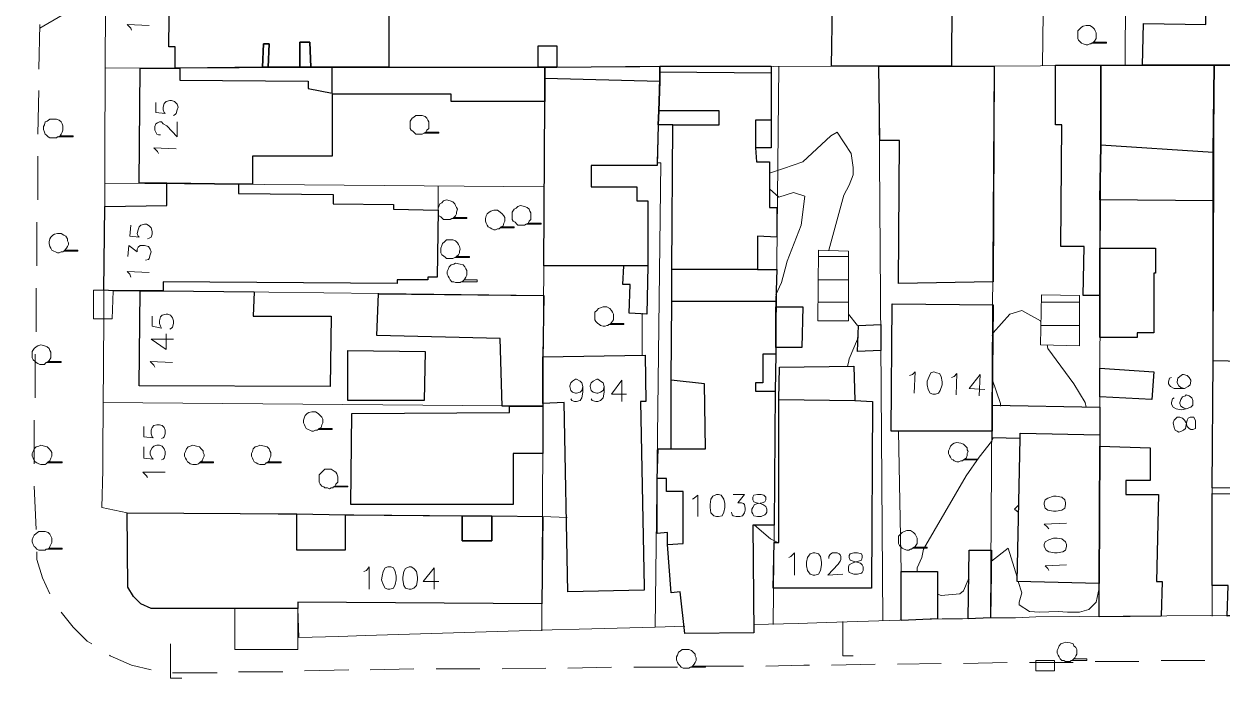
# Model space of a CAD drawing. Extents: x -2391 to 32076, y -11492 to 5852.
# Drawn here: x 4596.6 to 4705.9, y -1654.2 to -1593.1 of the extents above; entities that cross this region are included whole.
import ezdxf

# ---------------------------------------------------------------- set-up
doc = ezdxf.new("R2010")
doc.units = 0
doc.header["$LTSCALE"] = 7
for name, color, linetype in [('ALVE-CT', 3, 'CONTINUOUS'), ('PDF2_A101 - EDIFICACAO', 7, 'CONTINUOUS'), ('PDF2_A103 - PROJECAO_1', 7, 'CONTINUOUS'), ('PDF2_A112 - PRISMA_VENTILACAO', 7, 'CONTINUOUS'), ('PDF2_A118 - PISCINA', 7, 'CONTINUOUS'), ('PDF2_A119 - TELHEIRO', 7, 'CONTINUOUS'), ('PDF2_A120 - MARQUISE', 7, 'CONTINUOUS'), ('PDF2_A122 - CASA_DE_MAQUINA', 7, 'CONTINUOUS'), ('PDF2_A123 - N DE PORTA', 7, 'CONTINUOUS'), ('PDF2_A124 - MURO', 7, 'CONTINUOUS'), ('PDF2_C301 - MEIO_FIO_2D', 7, 'CONTINUOUS'), ('PDF2_C317 - BOCA_LOBO', 7, 'CONTINUOUS'), ('PDF2_F602 - ARVORE_ISOLADA', 7, 'CONTINUOUS'), ('PDF2_I903 - POSTE', 7, 'CONTINUOUS'), ('PDF2_N1402 - CURVA_INTERMEDIARIA', 7, 'CONTINUOUS')]:
    doc.layers.add(name, color=color, linetype=linetype)

msp = doc.modelspace()

# ---------------------------------------------------------------- linework, layer by layer
at = {"layer": 'ALVE-CT'}
msp.add_circle((4550.796, -1271.53), 500, dxfattribs=at)
at = {"layer": 'PDF2_A101 - EDIFICACAO', "lineweight": 30}
for points in [[(4681.182, -1596.981), (4674.578, -1596.981), (4670.26, -1596.981), (4670.345, -1591.393), (4670.345, -1589.192), (4670.345, -1587.668), (4670.43, -1581.149), (4670.514, -1578.439), (4681.267, -1578.609)], [(4615.821, -1587.329), (4615.821, -1589.954), (4629.875, -1589.869), (4629.875, -1597.066), (4624.711, -1597.066), (4622.763, -1597.066), (4622.679, -1594.78), (4621.747, -1594.78), (4621.747, -1597.066), (4618.869, -1597.066), (4618.953, -1594.949), (4618.445, -1594.949), (4618.361, -1597.066), (4610.826, -1597.15), (4610.402, -1597.15), (4610.402, -1595.203), (4609.81, -1595.203), (4609.894, -1587.245)], [(4645.2, -1597.066), (4644.099, -1597.066), (4643.506, -1597.066), (4643.506, -1595.118), (4645.2, -1595.118)], [(4644.099, -1598.082), (4644.099, -1600.198), (4635.548, -1600.198), (4635.548, -1599.521), (4624.711, -1599.521), (4624.711, -1605.194), (4617.429, -1605.194), (4617.429, -1607.733), (4616.16, -1607.733), (4609.64, -1607.649), (4607.1, -1607.649), (4607.185, -1597.15), (4610.402, -1597.15), (4610.826, -1597.15), (4610.826, -1598.251), (4622.509, -1598.336), (4622.509, -1599.013), (4624.711, -1599.436), (4624.711, -1597.066), (4629.875, -1597.066), (4643.506, -1597.066), (4644.099, -1597.066)], [(4648.332, -1606.04), (4648.332, -1607.987), (4652.481, -1607.987), (4652.481, -1609.257), (4653.497, -1609.257), (4653.497, -1615.184), (4653.412, -1619.587), (4651.803, -1619.502), (4651.888, -1616.877), (4651.211, -1616.877), (4651.295, -1615.184), (4644.014, -1615.184), (4644.099, -1600.198), (4644.099, -1598.082), (4644.099, -1597.066), (4645.2, -1597.066), (4654.597, -1596.981), (4654.597, -1597.489), (4654.597, -1598.336), (4654.513, -1601.045), (4654.428, -1602.315), (4654.343, -1606.04)], [(4665.265, -1609.85), (4665.265, -1612.559), (4663.487, -1612.475), (4663.487, -1615.523), (4665.265, -1615.523), (4665.181, -1618.401), (4665.181, -1618.909), (4665.181, -1622.635), (4665.181, -1623.227), (4665.096, -1626.614), (4665.011, -1638.806), (4663.064, -1638.806), (4663.149, -1648.627), (4656.883, -1648.711), (4656.46, -1644.901), (4655.613, -1644.986), (4655.275, -1640.583), (4655.275, -1639.483), (4654.343, -1639.567), (4654.343, -1634.572), (4654.428, -1631.863), (4655.613, -1631.863), (4655.613, -1625.598), (4655.698, -1618.401), (4655.698, -1615.523), (4655.783, -1602.315), (4654.428, -1602.315), (4654.513, -1601.045), (4654.597, -1598.336), (4654.597, -1597.489), (4654.597, -1596.981), (4664.757, -1596.981), (4664.757, -1597.574), (4664.757, -1601.892), (4664.757, -1604.432), (4663.318, -1604.432), (4663.403, -1605.702), (4664.588, -1605.702), (4664.588, -1609.85)], [(4674.578, -1596.981), (4681.182, -1596.981), (4685.077, -1596.981), (4684.992, -1616.623), (4676.356, -1616.793), (4676.441, -1603.754), (4674.663, -1603.754)], [(4694.813, -1604.178), (4694.729, -1609.173), (4694.729, -1613.575), (4694.729, -1617.893), (4693.205, -1617.893), (4693.289, -1613.406), (4691.173, -1613.406), (4691.257, -1602.315), (4690.665, -1602.315), (4690.665, -1596.896), (4694.813, -1596.896)], [(4705.058, -1604.855), (4705.058, -1609.257), (4694.729, -1609.173), (4694.813, -1604.178), (4694.813, -1596.896), (4698.623, -1596.896), (4705.142, -1596.896)], [(4714.117, -1629.662), (4714.117, -1635.504), (4704.973, -1635.419), (4705.058, -1623.82), (4705.058, -1609.257), (4705.058, -1604.855), (4705.142, -1596.896), (4708.614, -1596.896), (4708.614, -1601.13), (4709.291, -1601.13), (4709.122, -1622.465), (4713.016, -1622.465), (4713.016, -1629.662)], [(4616.16, -1607.733), (4616.16, -1608.58), (4624.795, -1608.665), (4624.795, -1609.511), (4630.299, -1609.596), (4630.299, -1610.019), (4634.362, -1610.104), (4634.278, -1616.2), (4633.431, -1616.2), (4633.431, -1616.454), (4630.637, -1616.454), (4630.637, -1616.793), (4609.302, -1616.623), (4609.302, -1617.47), (4607.185, -1617.47), (4604.73, -1617.47), (4603.883, -1617.385), (4603.968, -1609.765), (4609.64, -1609.681), (4609.64, -1607.649)], [(4694.729, -1617.893), (4694.729, -1613.575), (4699.808, -1613.575), (4699.808, -1615.861), (4699.639, -1615.861), (4699.639, -1621.28), (4698.115, -1621.28), (4698.115, -1621.703), (4694.729, -1621.703)], [(4609.302, -1617.47), (4617.599, -1617.555), (4617.514, -1619.756), (4624.626, -1619.756), (4624.541, -1626.19), (4607.1, -1626.106), (4607.185, -1617.47)], [(4643.93, -1623.481), (4643.93, -1627.714), (4643.93, -1627.968), (4640.882, -1627.968), (4640.204, -1627.968), (4640.035, -1621.788), (4628.775, -1621.534), (4628.944, -1617.724), (4644.014, -1617.893)], [(4665.181, -1622.635), (4665.181, -1618.909), (4667.636, -1618.909), (4667.551, -1622.635)], [(4684.907, -1627.884), (4684.907, -1630.254), (4675.679, -1630.254), (4675.764, -1618.655), (4684.992, -1618.74)], [(4674.748, -1622.889), (4672.631, -1622.973), (4672.716, -1620.603), (4674.748, -1620.518)], [(4633.177, -1622.973), (4633.092, -1627.46), (4626.15, -1627.46), (4626.15, -1622.889)], [(4643.93, -1627.714), (4643.93, -1623.481), (4653.243, -1623.312), (4653.327, -1627.545), (4652.819, -1627.545), (4653.158, -1644.478), (4653.158, -1644.732), (4646.216, -1644.901), (4645.877, -1627.63)], [(4673.986, -1627.545), (4673.901, -1644.563), (4664.927, -1644.563), (4665.011, -1640.414), (4665.435, -1640.414), (4665.435, -1627.376), (4665.519, -1624.412), (4672.292, -1624.328), (4672.377, -1627.46)], [(4699.639, -1624.836), (4699.47, -1627.376), (4694.729, -1627.122), (4694.729, -1624.497)], [(4643.93, -1627.968), (4643.93, -1632.286), (4641.22, -1632.286), (4641.22, -1636.943), (4626.404, -1636.943), (4626.489, -1628.646), (4640.882, -1628.561), (4640.882, -1627.968)], [(4694.729, -1631.609), (4694.644, -1644.139), (4687.193, -1643.97), (4687.447, -1630.932), (4684.907, -1630.847), (4684.907, -1630.254), (4684.907, -1627.884), (4694.729, -1628.053), (4694.729, -1630.593)], [(4694.644, -1644.139), (4694.729, -1631.609), (4699.3, -1631.778), (4699.3, -1634.742), (4697.099, -1634.742), (4697.099, -1636.012), (4700.062, -1636.012), (4699.893, -1643.97), (4700.401, -1643.97), (4700.316, -1647.103), (4694.644, -1647.187)], [(4714.117, -1636.012), (4713.948, -1642.785), (4713.016, -1642.785), (4713.016, -1643.716), (4709.799, -1643.631), (4709.799, -1647.018), (4706.328, -1647.103), (4706.412, -1644.309), (4704.973, -1644.309), (4704.973, -1635.927)], [(4636.564, -1640.245), (4639.273, -1640.245), (4639.273, -1637.959), (4643.93, -1638.044), (4643.845, -1646.002), (4621.578, -1645.833), (4621.578, -1646.425), (4615.821, -1646.425), (4608.201, -1646.425), (4607.27, -1646.002), (4606.592, -1645.325), (4606.084, -1644.478), (4606, -1637.705), (4621.493, -1637.79), (4625.896, -1637.874), (4636.564, -1637.959)], [(4684.738, -1647.272), (4682.706, -1647.357), (4682.791, -1641.091), (4684.823, -1641.091)], [(4679.912, -1647.357), (4676.61, -1647.526), (4676.61, -1643.039), (4679.912, -1643.039)]]:
    msp.add_lwpolyline(points, close=True, dxfattribs=at)
msp.add_lwpolyline([(4708.614, -1596.896), (4705.142, -1596.896), (4698.623, -1596.896), (4698.708, -1593.086), (4704.38, -1593.171), (4704.296, -1577.762)], dxfattribs=at)
at = {"layer": 'PDF2_A103 - PROJECAO_1', "lineweight": 30}
for points in [[(4705.058, -1604.855), (4694.813, -1604.178), (4694.813, -1596.896), (4698.623, -1596.896), (4705.142, -1596.896)], [(4654.597, -1598.336), (4654.513, -1601.045), (4654.428, -1602.315), (4654.343, -1606.04), (4648.332, -1606.04), (4648.332, -1607.987), (4652.481, -1607.987), (4652.481, -1609.257), (4653.497, -1609.257), (4653.497, -1615.184), (4651.295, -1615.184), (4644.014, -1615.184), (4644.099, -1600.198), (4644.099, -1598.082)], [(4664.757, -1597.574), (4664.757, -1601.892), (4663.318, -1601.892), (4663.318, -1604.432), (4663.403, -1605.702), (4664.588, -1605.702), (4664.588, -1609.85), (4665.265, -1609.85), (4665.265, -1612.559), (4663.487, -1612.475), (4663.487, -1615.523), (4655.698, -1615.523), (4655.783, -1602.315), (4660.016, -1602.315), (4660.016, -1601.045), (4654.513, -1601.045), (4654.597, -1598.336), (4654.597, -1597.489)], [(4665.181, -1618.401), (4665.181, -1618.909), (4665.181, -1622.635), (4665.181, -1623.227), (4663.995, -1623.227), (4663.995, -1625.852), (4663.318, -1625.852), (4663.318, -1626.614), (4665.096, -1626.614), (4665.011, -1638.806), (4663.064, -1638.806), (4663.149, -1648.627), (4656.883, -1648.711), (4656.46, -1644.901), (4655.613, -1644.986), (4655.275, -1640.583), (4656.714, -1640.499), (4656.714, -1635.758), (4655.19, -1635.758), (4655.19, -1634.572), (4654.343, -1634.572), (4654.428, -1631.863), (4655.613, -1631.863), (4658.746, -1631.863), (4658.661, -1625.936), (4655.613, -1625.598), (4655.698, -1618.401)], [(4705.058, -1623.82), (4709.122, -1623.904), (4709.122, -1622.465), (4713.016, -1622.465), (4713.016, -1629.662), (4714.117, -1629.662), (4714.117, -1635.504), (4704.973, -1635.419)], [(4672.377, -1627.46), (4673.986, -1627.545), (4673.901, -1644.563), (4664.927, -1644.563), (4665.011, -1640.414), (4665.435, -1640.414), (4665.435, -1627.376)], [(4694.729, -1630.593), (4694.729, -1631.609), (4694.644, -1644.139), (4687.193, -1643.97), (4687.447, -1630.932), (4687.447, -1630.424)]]:
    msp.add_lwpolyline(points, close=True, dxfattribs=at)
at = {"layer": 'PDF2_A112 - PRISMA_VENTILACAO', "lineweight": 30}
for points in [[(4618.361, -1597.066), (4618.445, -1594.949), (4618.953, -1594.949), (4618.869, -1597.066)], [(4621.747, -1597.066), (4621.747, -1594.78), (4622.679, -1594.78), (4622.763, -1597.066)], [(4639.273, -1637.959), (4639.273, -1640.245), (4636.564, -1640.245), (4636.564, -1637.959)]]:
    msp.add_lwpolyline(points, close=True, dxfattribs=at)
at = {"layer": 'PDF2_A118 - PISCINA', "lineweight": 9}
for points in [[(4668.99, -1620.179), (4669.075, -1613.745), (4671.784, -1613.829), (4671.784, -1620.179)], [(4692.866, -1617.893), (4692.866, -1622.465), (4689.31, -1622.381), (4689.395, -1617.809)]]:
    msp.add_lwpolyline(points, close=True, dxfattribs=at)
for points in [[(4669.075, -1614.337), (4671.784, -1614.337)], [(4669.075, -1616.454), (4671.784, -1616.454)], [(4668.99, -1618.486), (4671.784, -1618.486)], [(4689.395, -1618.486), (4692.866, -1618.486)], [(4689.31, -1620.603), (4692.866, -1620.603)]]:
    msp.add_lwpolyline(points, dxfattribs=at)
at = {"layer": 'PDF2_A119 - TELHEIRO', "lineweight": 9}
msp.add_lwpolyline([(4603.883, -1617.385), (4604.73, -1617.47), (4604.645, -1620.01), (4602.952, -1620.01), (4602.952, -1617.385)], close=True, dxfattribs=at)
at = {"layer": 'PDF2_A120 - MARQUISE', "lineweight": 9}
msp.add_lwpolyline([(4615.821, -1646.425), (4621.578, -1646.425), (4621.578, -1650.151), (4615.821, -1650.151)], close=True, dxfattribs=at)
at = {"layer": 'PDF2_A122 - CASA_DE_MAQUINA', "lineweight": 30}
msp.add_lwpolyline([(4625.896, -1637.874), (4625.896, -1641.091), (4621.493, -1641.091), (4621.493, -1637.79)], close=True, dxfattribs=at)
at = {"layer": 'PDF2_A123 - N DE PORTA', "lineweight": 9}
for points in [[(4606.423, -1593.679), (4606.338, -1593.51), (4606, -1593.171), (4608.032, -1593.256)], [(4608.624, -1600.283), (4608.624, -1601.214), (4609.471, -1601.299), (4609.386, -1601.214), (4609.302, -1600.96), (4609.302, -1600.706), (4609.386, -1600.368), (4609.556, -1600.198), (4609.894, -1600.114), (4610.064, -1600.114), (4610.318, -1600.198), (4610.572, -1600.452), (4610.656, -1600.706), (4610.572, -1600.96), (4610.487, -1601.299), (4610.402, -1601.384), (4610.233, -1601.468)], [(4609.048, -1603.246), (4608.878, -1603.246), (4608.709, -1603.162), (4608.624, -1602.992), (4608.54, -1602.823), (4608.54, -1602.484), (4608.624, -1602.23), (4608.794, -1602.146), (4608.963, -1602.061), (4609.132, -1602.061), (4609.302, -1602.23), (4609.64, -1602.4), (4610.572, -1603.416), (4610.572, -1602.061)], [(4608.878, -1604.94), (4608.794, -1604.77), (4608.455, -1604.432), (4610.487, -1604.516)], [(4606.338, -1611.459), (4606.254, -1612.475), (4607.1, -1612.559), (4607.016, -1612.475), (4606.931, -1612.221), (4607.016, -1611.882), (4607.1, -1611.628), (4607.27, -1611.459), (4607.608, -1611.374), (4607.778, -1611.374), (4608.032, -1611.543), (4608.201, -1611.713), (4608.286, -1612.051), (4608.286, -1612.305), (4608.201, -1612.559), (4608.032, -1612.644), (4607.862, -1612.729)], [(4606.084, -1614.337), (4606.169, -1613.321), (4606.931, -1613.914), (4606.931, -1613.66), (4607.016, -1613.491), (4607.185, -1613.321), (4607.439, -1613.321), (4607.608, -1613.321), (4607.947, -1613.406), (4608.116, -1613.66), (4608.201, -1613.914), (4608.116, -1614.168), (4608.032, -1614.507), (4607.947, -1614.591), (4607.693, -1614.676)], [(4606.338, -1616.2), (4606.254, -1615.946), (4606, -1615.692), (4608.032, -1615.777)], [(4608.286, -1619.756), (4608.286, -1620.687), (4609.132, -1620.857), (4609.048, -1620.687), (4608.963, -1620.433), (4608.963, -1620.179), (4609.048, -1619.841), (4609.217, -1619.671), (4609.556, -1619.587), (4609.725, -1619.587), (4609.979, -1619.671), (4610.148, -1619.925), (4610.233, -1620.179), (4610.233, -1620.433), (4610.148, -1620.772), (4610.064, -1620.857), (4609.894, -1620.941)], [(4610.233, -1621.873), (4608.201, -1621.873), (4609.556, -1622.804), (4609.556, -1621.365)], [(4608.54, -1624.412), (4608.455, -1624.243), (4608.116, -1623.904), (4610.148, -1623.989)], [(4647.57, -1626.19), (4647.486, -1626.529), (4647.316, -1626.698), (4646.978, -1626.783), (4646.893, -1626.783), (4646.639, -1626.698), (4646.47, -1626.529), (4646.385, -1626.19), (4646.385, -1626.106), (4646.47, -1625.852), (4646.639, -1625.682), (4646.893, -1625.513), (4646.978, -1625.513), (4647.316, -1625.682), (4647.486, -1625.852), (4647.57, -1626.19), (4647.57, -1626.698), (4647.486, -1627.206), (4647.316, -1627.46), (4646.978, -1627.545), (4646.808, -1627.545), (4646.554, -1627.46), (4646.47, -1627.291)], [(4649.517, -1626.19), (4649.433, -1626.529), (4649.179, -1626.698), (4648.925, -1626.783), (4648.84, -1626.783), (4648.502, -1626.698), (4648.332, -1626.529), (4648.248, -1626.19), (4648.248, -1626.106), (4648.332, -1625.852), (4648.502, -1625.682), (4648.84, -1625.513), (4648.925, -1625.513), (4649.179, -1625.682), (4649.433, -1625.852), (4649.517, -1626.19), (4649.517, -1626.698), (4649.433, -1627.206), (4649.179, -1627.46), (4648.925, -1627.545), (4648.756, -1627.545), (4648.417, -1627.46), (4648.332, -1627.291)], [(4651.126, -1627.545), (4651.126, -1625.598), (4650.195, -1626.868), (4651.549, -1626.868)], [(4677.372, -1625.174), (4677.626, -1625.09), (4677.88, -1624.836), (4677.796, -1626.783)], [(4681.182, -1625.344), (4681.436, -1625.259), (4681.69, -1625.005), (4681.606, -1626.952)], [(4683.722, -1627.037), (4683.807, -1625.09), (4682.791, -1626.36), (4684.23, -1626.444)], [(4702.433, -1626.36), (4702.094, -1626.275), (4701.925, -1626.106), (4701.756, -1625.852), (4701.756, -1625.767), (4701.84, -1625.428), (4702.01, -1625.259), (4702.264, -1625.09), (4702.348, -1625.09), (4702.687, -1625.174), (4702.856, -1625.344), (4703.026, -1625.598), (4703.026, -1625.682), (4702.941, -1626.021), (4702.772, -1626.19), (4702.433, -1626.36), (4701.925, -1626.36), (4701.502, -1626.36), (4701.163, -1626.19), (4700.994, -1625.936), (4700.994, -1625.767), (4701.078, -1625.428), (4701.248, -1625.344)], [(4702.602, -1628.222), (4702.348, -1628.138), (4702.094, -1627.968), (4702.01, -1627.714), (4702.01, -1627.63), (4702.094, -1627.376), (4702.264, -1627.122), (4702.518, -1627.037), (4702.602, -1626.952), (4702.856, -1627.037), (4703.11, -1627.206), (4703.195, -1627.46), (4703.195, -1627.545), (4703.195, -1627.884), (4703.026, -1628.053), (4702.602, -1628.222), (4702.179, -1628.307), (4701.671, -1628.222), (4701.417, -1628.053), (4701.248, -1627.799), (4701.248, -1627.63), (4701.332, -1627.291), (4701.502, -1627.206)], [(4607.524, -1629.831), (4607.524, -1630.762), (4608.37, -1630.847), (4608.286, -1630.762), (4608.201, -1630.508), (4608.201, -1630.17), (4608.286, -1629.916), (4608.455, -1629.746), (4608.709, -1629.662), (4608.963, -1629.662), (4609.217, -1629.746), (4609.386, -1629.916), (4609.471, -1630.17), (4609.471, -1630.508), (4609.386, -1630.762), (4609.302, -1630.847), (4609.132, -1630.932)], [(4607.524, -1631.694), (4607.524, -1632.71), (4608.37, -1632.794), (4608.286, -1632.71), (4608.116, -1632.371), (4608.116, -1632.117), (4608.286, -1631.778), (4608.455, -1631.609), (4608.709, -1631.524), (4608.963, -1631.524), (4609.217, -1631.609), (4609.386, -1631.863), (4609.471, -1632.117), (4609.471, -1632.371), (4609.386, -1632.71), (4609.302, -1632.794), (4609.132, -1632.879)], [(4607.862, -1634.488), (4607.778, -1634.318), (4607.439, -1633.98), (4609.471, -1633.98)], [(4657.561, -1636.435), (4657.73, -1636.35), (4658.069, -1636.096), (4658.069, -1638.044)], [(4661.286, -1636.012), (4662.302, -1636.012), (4661.709, -1636.774), (4662.048, -1636.774), (4662.217, -1636.858), (4662.302, -1636.943), (4662.387, -1637.282), (4662.387, -1637.451), (4662.302, -1637.705), (4662.133, -1637.959), (4661.879, -1638.044), (4661.54, -1638.044), (4661.286, -1637.959), (4661.201, -1637.874), (4661.117, -1637.62)], [(4690.072, -1639.144), (4689.903, -1638.975), (4689.649, -1638.721), (4691.681, -1638.636)], [(4666.366, -1641.769), (4666.535, -1641.684), (4666.874, -1641.345), (4666.874, -1643.377)], [(4670.006, -1641.853), (4670.006, -1641.684), (4670.091, -1641.515), (4670.176, -1641.43), (4670.345, -1641.345), (4670.768, -1641.345), (4670.938, -1641.43), (4671.022, -1641.515), (4671.107, -1641.684), (4671.107, -1641.938), (4671.022, -1642.107), (4670.853, -1642.361), (4669.922, -1643.377), (4671.276, -1643.293)], [(4627.589, -1643.039), (4627.843, -1642.954), (4628.097, -1642.615), (4628.097, -1644.647)], [(4634.024, -1644.647), (4634.024, -1642.7), (4633.008, -1643.97), (4634.447, -1643.97)], [(4690.072, -1642.954), (4689.987, -1642.785), (4689.733, -1642.531), (4691.681, -1642.446)]]:
    msp.add_lwpolyline(points, dxfattribs=at)
for points in [[(4679.574, -1624.836), (4679.32, -1624.92), (4679.15, -1625.259), (4678.981, -1625.682), (4678.981, -1626.021), (4679.066, -1626.444), (4679.235, -1626.783), (4679.489, -1626.868), (4679.743, -1626.868), (4679.997, -1626.783), (4680.166, -1626.529), (4680.336, -1626.021), (4680.336, -1625.767), (4680.251, -1625.259), (4680.082, -1625.005), (4679.828, -1624.92)], [(4703.449, -1629.323), (4703.28, -1628.984), (4703.11, -1628.984), (4702.941, -1628.984), (4702.772, -1629.069), (4702.687, -1629.238), (4702.602, -1629.662), (4702.518, -1630), (4702.348, -1630.17), (4702.179, -1630.254), (4701.925, -1630.339), (4701.756, -1630.254), (4701.586, -1630.17), (4701.502, -1629.916), (4701.417, -1629.492), (4701.502, -1629.238), (4701.586, -1629.154), (4701.756, -1628.984), (4702.01, -1628.984), (4702.264, -1629.069), (4702.433, -1629.238), (4702.602, -1629.492), (4702.687, -1629.831), (4702.856, -1630), (4703.026, -1630.085), (4703.195, -1630.085), (4703.449, -1630), (4703.449, -1629.662)], [(4659.762, -1636.012), (4659.423, -1636.181), (4659.254, -1636.435), (4659.169, -1636.943), (4659.169, -1637.197), (4659.254, -1637.705), (4659.508, -1637.959), (4659.762, -1638.044), (4659.931, -1638.044), (4660.27, -1637.959), (4660.439, -1637.62), (4660.524, -1637.197), (4660.524, -1636.858), (4660.439, -1636.435), (4660.185, -1636.096), (4659.931, -1636.012)], [(4663.487, -1636.012), (4663.149, -1636.096), (4663.064, -1636.266), (4663.064, -1636.52), (4663.149, -1636.689), (4663.403, -1636.774), (4663.741, -1636.858), (4663.995, -1636.943), (4664.249, -1637.112), (4664.334, -1637.366), (4664.334, -1637.62), (4664.249, -1637.79), (4664.165, -1637.874), (4663.826, -1638.044), (4663.487, -1638.044), (4663.149, -1637.959), (4663.064, -1637.79), (4662.979, -1637.62), (4662.979, -1637.366), (4663.064, -1637.197), (4663.233, -1636.943), (4663.572, -1636.858), (4663.911, -1636.774), (4664.165, -1636.689), (4664.249, -1636.52), (4664.249, -1636.266), (4664.08, -1636.096), (4663.826, -1636.012)], [(4689.649, -1636.943), (4689.733, -1637.282), (4689.987, -1637.451), (4690.495, -1637.536), (4690.749, -1637.536), (4691.257, -1637.451), (4691.511, -1637.282), (4691.596, -1636.943), (4691.596, -1636.774), (4691.511, -1636.52), (4691.257, -1636.266), (4690.749, -1636.181), (4690.495, -1636.181), (4689.987, -1636.35), (4689.733, -1636.52), (4689.649, -1636.774)], [(4689.649, -1640.753), (4689.818, -1641.091), (4690.072, -1641.261), (4690.58, -1641.345), (4690.834, -1641.345), (4691.342, -1641.261), (4691.596, -1641.091), (4691.681, -1640.753), (4691.681, -1640.583), (4691.596, -1640.329), (4691.257, -1640.075), (4690.834, -1639.991), (4690.495, -1639.991), (4690.072, -1640.16), (4689.733, -1640.329), (4689.649, -1640.583)], [(4668.567, -1641.345), (4668.313, -1641.43), (4668.059, -1641.769), (4667.974, -1642.192), (4667.974, -1642.531), (4668.059, -1642.954), (4668.313, -1643.293), (4668.567, -1643.377), (4668.736, -1643.377), (4669.075, -1643.293), (4669.244, -1642.954), (4669.329, -1642.446), (4669.329, -1642.192), (4669.244, -1641.684), (4669.075, -1641.43), (4668.736, -1641.345)], [(4672.292, -1641.345), (4671.954, -1641.43), (4671.869, -1641.599), (4671.869, -1641.769), (4671.954, -1642.023), (4672.208, -1642.107), (4672.546, -1642.192), (4672.885, -1642.277), (4673.054, -1642.446), (4673.139, -1642.615), (4673.139, -1642.954), (4673.054, -1643.123), (4672.97, -1643.208), (4672.631, -1643.293), (4672.292, -1643.293), (4672.038, -1643.208), (4671.869, -1643.123), (4671.784, -1642.954), (4671.784, -1642.615), (4671.869, -1642.446), (4672.123, -1642.277), (4672.377, -1642.192), (4672.716, -1642.107), (4672.97, -1642.023), (4673.054, -1641.769), (4673.054, -1641.599), (4672.97, -1641.43), (4672.631, -1641.345)], [(4629.791, -1642.615), (4629.537, -1642.7), (4629.367, -1643.039), (4629.283, -1643.462), (4629.198, -1643.801), (4629.367, -1644.224), (4629.537, -1644.563), (4629.791, -1644.647), (4629.96, -1644.647), (4630.299, -1644.563), (4630.468, -1644.224), (4630.553, -1643.801), (4630.553, -1643.462), (4630.468, -1643.039), (4630.299, -1642.7), (4630.045, -1642.615)], [(4631.738, -1642.615), (4631.399, -1642.785), (4631.23, -1643.039), (4631.145, -1643.547), (4631.145, -1643.801), (4631.23, -1644.309), (4631.399, -1644.563), (4631.738, -1644.647), (4631.907, -1644.647), (4632.161, -1644.563), (4632.415, -1644.309), (4632.5, -1643.801), (4632.5, -1643.547), (4632.415, -1643.039), (4632.161, -1642.785), (4631.907, -1642.615)]]:
    msp.add_lwpolyline(points, close=True, dxfattribs=at)
at = {"layer": 'PDF2_A124 - MURO', "lineweight": 9}
for points in [[(4671.361, -1511.469), (4670.26, -1596.981)], [(4681.606, -1511.215), (4681.182, -1596.981)], [(4690.58, -1512.147), (4689.479, -1596.896)], [(4697.438, -1513.247), (4697.015, -1596.896)], [(4656.883, -1648.034), (4654.174, -1648.119), (4647.232, -1648.288), (4644.776, -1648.373), (4627.759, -1648.881), (4625.303, -1648.965), (4621.663, -1649.05), (4621.578, -1646.425), (4608.201, -1646.425), (4607.27, -1646.002), (4606.592, -1645.325), (4606.084, -1644.478), (4606, -1637.705), (4603.714, -1637.197), (4603.798, -1633.81), (4603.798, -1631.948), (4603.883, -1620.01), (4603.883, -1617.385), (4603.968, -1609.427), (4603.968, -1607.903), (4603.968, -1606.21), (4603.968, -1604.516), (4604.052, -1590.885)], [(4830.277, -1596.473), (4784.643, -1596.642), (4774.568, -1596.727), (4604.052, -1597.15)], [(4644.099, -1597.066), (4643.845, -1648.457)], [(4654.597, -1596.981), (4654.343, -1605.786), (4654.682, -1605.786), (4654.174, -1648.119)], [(4664.927, -1647.865), (4665.435, -1596.981)], [(4674.578, -1596.981), (4674.917, -1647.526)], [(4685.077, -1596.981), (4684.738, -1647.272)], [(4694.644, -1647.187), (4694.813, -1596.896)], [(4704.973, -1647.103), (4704.973, -1635.419), (4705.058, -1623.82), (4705.142, -1596.896)], [(4603.968, -1607.649), (4644.014, -1607.987)], [(4634.362, -1610.104), (4634.362, -1607.903)], [(4644.014, -1617.893), (4603.883, -1617.385)], [(4652.989, -1619.502), (4652.989, -1623.312)], [(4603.798, -1627.63), (4643.93, -1627.968)], [(4676.356, -1630.254), (4676.61, -1643.039)], [(4606, -1637.705), (4643.93, -1638.044), (4646.131, -1638.128)], [(4744.681, -1646.764), (4688.887, -1647.187), (4687.024, -1647.272), (4684.738, -1647.272), (4682.198, -1647.357), (4680.336, -1647.357), (4669.752, -1647.695), (4667.212, -1647.78), (4663.149, -1647.865)]]:
    msp.add_lwpolyline(points, dxfattribs=at)
at = {"layer": 'PDF2_C301 - MEIO_FIO_2D', "lineweight": 9}
for points in [[(4598.041, -1593.171), (4597.957, -1597.235)], [(4597.957, -1599.182), (4597.872, -1603.162)], [(4597.872, -1605.194), (4597.872, -1609.173)], [(4597.787, -1611.205), (4597.787, -1612.475), (4597.787, -1615.184)], [(4597.703, -1617.216), (4597.703, -1621.195)], [(4597.618, -1623.227), (4597.618, -1627.206)], [(4597.533, -1629.238), (4597.533, -1633.218)], [(4597.533, -1635.25), (4597.703, -1639.229)], [(4597.787, -1641.261), (4597.787, -1641.938), (4598.295, -1643.631), (4598.973, -1645.071)], [(4599.988, -1646.764), (4601.089, -1648.119), (4602.359, -1649.389), (4602.782, -1649.643)], [(4604.391, -1650.659), (4604.476, -1650.743), (4606.423, -1651.59), (4608.201, -1652.013)], [(4628.182, -1652.013), (4632.161, -1651.929)], [(4634.193, -1651.929), (4638.172, -1651.929)], [(4640.204, -1651.929), (4644.184, -1651.844)], [(4646.216, -1651.844), (4650.195, -1651.759)], [(4652.227, -1651.759), (4656.206, -1651.759)], [(4658.238, -1651.675), (4662.217, -1651.675)], [(4664.249, -1651.675), (4667.72, -1651.59), (4668.228, -1651.59)], [(4670.26, -1651.59), (4674.24, -1651.505)], [(4676.272, -1651.505), (4680.251, -1651.421)], [(4682.283, -1651.421), (4686.262, -1651.336)], [(4688.294, -1651.336), (4692.273, -1651.336)], [(4694.305, -1651.251), (4698.285, -1651.251)], [(4700.316, -1651.167), (4701.078, -1651.167), (4704.296, -1651.167)], [(4610.148, -1652.267), (4610.572, -1652.267), (4614.212, -1652.267)], [(4616.16, -1652.183), (4620.223, -1652.183)], [(4622.171, -1652.098), (4626.235, -1652.013)]]:
    msp.add_lwpolyline(points, dxfattribs=at)
at = {"layer": 'PDF2_C317 - BOCA_LOBO', "lineweight": 9}
msp.add_lwpolyline([(4688.887, -1652.098), (4690.58, -1652.098), (4690.58, -1651.167), (4688.887, -1651.167)], close=True, dxfattribs=at)
at = {"layer": 'PDF2_F602 - ARVORE_ISOLADA', "lineweight": 9}
for points in [[(4694.136, -1594.78), (4693.967, -1594.864), (4693.882, -1594.949), (4693.797, -1594.949), (4693.628, -1595.034), (4693.459, -1595.034), (4693.205, -1594.949), (4693.035, -1594.864), (4692.951, -1594.78), (4692.781, -1594.61), (4692.697, -1594.441), (4692.697, -1594.272), (4692.697, -1594.018), (4692.697, -1593.764), (4692.866, -1593.594), (4693.035, -1593.425), (4693.205, -1593.34), (4693.459, -1593.256), (4693.797, -1593.256), (4694.051, -1593.425), (4694.221, -1593.594), (4694.305, -1593.764), (4694.39, -1593.933), (4694.39, -1594.102), (4694.39, -1594.272), (4694.39, -1594.441), (4694.221, -1594.695), (4694.136, -1594.78), (4693.967, -1594.864), (4695.321, -1594.864), (4695.321, -1594.78)], [(4633.262, -1602.992), (4633.092, -1603.077), (4632.923, -1603.162), (4632.754, -1603.162), (4632.585, -1603.162), (4632.331, -1603.162), (4632.246, -1603.077), (4632.077, -1602.908), (4631.907, -1602.823), (4631.823, -1602.654), (4631.823, -1602.4), (4631.823, -1602.146), (4631.823, -1601.976), (4631.992, -1601.722), (4632.161, -1601.638), (4632.331, -1601.468), (4632.585, -1601.468), (4632.923, -1601.468), (4633.177, -1601.553), (4633.346, -1601.722), (4633.431, -1601.892), (4633.516, -1602.061), (4633.516, -1602.315), (4633.516, -1602.484), (4633.516, -1602.654), (4633.346, -1602.823), (4633.262, -1602.992), (4633.092, -1603.077), (4634.447, -1603.077), (4634.447, -1602.992)], [(4599.904, -1603.331), (4599.735, -1603.416), (4599.65, -1603.416), (4599.565, -1603.5), (4599.311, -1603.5), (4599.142, -1603.5), (4598.973, -1603.5), (4598.803, -1603.416), (4598.634, -1603.246), (4598.549, -1603.162), (4598.465, -1602.992), (4598.38, -1602.738), (4598.38, -1602.484), (4598.465, -1602.315), (4598.549, -1602.061), (4598.719, -1601.976), (4598.973, -1601.807), (4599.142, -1601.807), (4599.565, -1601.807), (4599.819, -1601.892), (4599.988, -1602.061), (4600.073, -1602.23), (4600.158, -1602.4), (4600.158, -1602.569), (4600.158, -1602.823), (4600.073, -1602.992), (4599.988, -1603.162), (4599.904, -1603.331), (4599.735, -1603.416), (4601.089, -1603.416), (4601.089, -1603.331)], [(4635.802, -1610.781), (4635.717, -1610.866), (4635.632, -1610.866), (4635.463, -1610.951), (4635.294, -1610.951), (4635.124, -1610.951), (4634.87, -1610.951), (4634.786, -1610.866), (4634.616, -1610.697), (4634.447, -1610.612), (4634.362, -1610.443), (4634.362, -1610.189), (4634.362, -1609.935), (4634.447, -1609.765), (4634.532, -1609.511), (4634.701, -1609.427), (4634.87, -1609.257), (4635.124, -1609.173), (4635.463, -1609.257), (4635.717, -1609.342), (4635.886, -1609.511), (4635.971, -1609.681), (4636.056, -1609.85), (4636.14, -1610.019), (4636.056, -1610.273), (4636.056, -1610.443), (4635.971, -1610.612), (4635.802, -1610.781), (4635.717, -1610.866), (4636.987, -1610.866), (4636.987, -1610.781)], [(4640.12, -1611.628), (4640.035, -1611.713), (4639.95, -1611.797), (4639.781, -1611.797), (4639.612, -1611.882), (4639.442, -1611.882), (4639.273, -1611.797), (4639.104, -1611.713), (4638.934, -1611.628), (4638.85, -1611.459), (4638.765, -1611.289), (4638.68, -1611.12), (4638.68, -1610.866), (4638.765, -1610.612), (4638.85, -1610.443), (4639.019, -1610.273), (4639.188, -1610.189), (4639.442, -1610.104), (4639.781, -1610.104), (4640.035, -1610.273), (4640.204, -1610.443), (4640.374, -1610.612), (4640.458, -1610.781), (4640.458, -1610.951), (4640.458, -1611.12), (4640.374, -1611.289), (4640.289, -1611.543), (4640.12, -1611.628), (4640.035, -1611.713), (4641.305, -1611.713), (4641.305, -1611.628)], [(4642.575, -1611.289), (4642.406, -1611.374), (4642.236, -1611.459), (4642.067, -1611.459), (4641.898, -1611.459), (4641.644, -1611.459), (4641.559, -1611.374), (4641.39, -1611.205), (4641.22, -1611.12), (4641.136, -1610.951), (4641.136, -1610.697), (4641.136, -1610.443), (4641.136, -1610.273), (4641.305, -1610.019), (4641.474, -1609.935), (4641.644, -1609.765), (4641.898, -1609.681), (4642.236, -1609.765), (4642.49, -1609.85), (4642.66, -1610.019), (4642.744, -1610.189), (4642.829, -1610.358), (4642.829, -1610.527), (4642.829, -1610.781), (4642.829, -1610.951), (4642.66, -1611.12), (4642.575, -1611.289), (4642.406, -1611.374), (4643.76, -1611.374), (4643.76, -1611.289)], [(4600.327, -1613.745), (4600.242, -1613.829), (4600.158, -1613.914), (4599.988, -1613.914), (4599.819, -1613.999), (4599.65, -1613.999), (4599.481, -1613.914), (4599.311, -1613.829), (4599.142, -1613.745), (4599.057, -1613.575), (4598.973, -1613.406), (4598.888, -1613.152), (4598.888, -1612.983), (4598.973, -1612.729), (4599.057, -1612.559), (4599.227, -1612.39), (4599.396, -1612.305), (4599.65, -1612.221), (4599.988, -1612.221), (4600.242, -1612.39), (4600.412, -1612.475), (4600.581, -1612.729), (4600.581, -1612.898), (4600.666, -1613.067), (4600.666, -1613.237), (4600.581, -1613.406), (4600.496, -1613.575), (4600.327, -1613.745), (4600.242, -1613.829), (4601.512, -1613.829), (4601.512, -1613.745)], [(4636.056, -1614.337), (4635.971, -1614.422), (4635.886, -1614.422), (4635.717, -1614.507), (4635.548, -1614.507), (4635.378, -1614.507), (4635.124, -1614.507), (4635.04, -1614.422), (4634.87, -1614.253), (4634.701, -1614.168), (4634.616, -1613.999), (4634.616, -1613.745), (4634.616, -1613.575), (4634.701, -1613.321), (4634.786, -1613.152), (4634.955, -1612.983), (4635.124, -1612.813), (4635.378, -1612.813), (4635.717, -1612.813), (4635.971, -1612.898), (4636.14, -1613.067), (4636.225, -1613.237), (4636.31, -1613.406), (4636.394, -1613.66), (4636.31, -1613.829), (4636.31, -1613.999), (4636.225, -1614.168), (4636.056, -1614.337), (4635.971, -1614.422), (4637.241, -1614.422), (4637.241, -1614.337)], [(4636.733, -1616.454), (4636.564, -1616.623), (4636.479, -1616.623), (4636.394, -1616.708), (4636.14, -1616.708), (4635.971, -1616.708), (4635.802, -1616.623), (4635.632, -1616.623), (4635.463, -1616.454), (4635.378, -1616.285), (4635.294, -1616.115), (4635.209, -1615.946), (4635.209, -1615.692), (4635.294, -1615.523), (4635.378, -1615.269), (4635.548, -1615.099), (4635.802, -1615.015), (4635.971, -1614.93), (4636.394, -1615.015), (4636.648, -1615.099), (4636.818, -1615.269), (4636.902, -1615.438), (4636.987, -1615.607), (4636.987, -1615.777), (4636.987, -1616.031), (4636.902, -1616.2), (4636.818, -1616.369), (4636.733, -1616.454), (4636.564, -1616.623), (4637.918, -1616.623), (4637.918, -1616.454)], [(4650.11, -1620.433), (4649.941, -1620.518), (4649.856, -1620.603), (4649.771, -1620.603), (4649.602, -1620.687), (4649.433, -1620.687), (4649.179, -1620.603), (4649.094, -1620.518), (4648.925, -1620.433), (4648.756, -1620.264), (4648.671, -1620.095), (4648.671, -1619.925), (4648.671, -1619.671), (4648.671, -1619.417), (4648.84, -1619.248), (4649.01, -1619.079), (4649.179, -1618.994), (4649.433, -1618.909), (4649.771, -1618.909), (4650.025, -1619.079), (4650.195, -1619.248), (4650.279, -1619.417), (4650.364, -1619.587), (4650.364, -1619.756), (4650.364, -1619.925), (4650.364, -1620.095), (4650.195, -1620.349), (4650.11, -1620.433), (4649.941, -1620.518), (4651.295, -1620.518), (4651.295, -1620.433)], [(4598.803, -1623.904), (4598.634, -1623.989), (4598.549, -1624.074), (4598.465, -1624.158), (4598.295, -1624.158), (4598.041, -1624.158), (4597.872, -1624.074), (4597.703, -1623.989), (4597.618, -1623.904), (4597.449, -1623.735), (4597.364, -1623.566), (4597.364, -1623.396), (4597.364, -1623.142), (4597.364, -1622.973), (4597.533, -1622.719), (4597.703, -1622.55), (4597.872, -1622.465), (4598.126, -1622.381), (4598.465, -1622.465), (4598.719, -1622.55), (4598.888, -1622.719), (4598.973, -1622.889), (4599.057, -1623.058), (4599.057, -1623.227), (4599.057, -1623.396), (4599.057, -1623.566), (4598.888, -1623.82), (4598.803, -1623.904), (4598.634, -1623.989), (4599.988, -1623.989), (4599.988, -1623.904)], [(4623.525, -1630), (4623.441, -1630.085), (4623.356, -1630.17), (4623.187, -1630.17), (4623.017, -1630.254), (4622.848, -1630.254), (4622.679, -1630.17), (4622.509, -1630.085), (4622.34, -1630), (4622.255, -1629.831), (4622.171, -1629.662), (4622.086, -1629.492), (4622.086, -1629.238), (4622.171, -1628.984), (4622.255, -1628.815), (4622.425, -1628.646), (4622.594, -1628.561), (4622.848, -1628.476), (4623.187, -1628.476), (4623.441, -1628.646), (4623.61, -1628.815), (4623.779, -1628.984), (4623.864, -1629.154), (4623.864, -1629.323), (4623.864, -1629.492), (4623.779, -1629.662), (4623.695, -1629.916), (4623.525, -1630), (4623.441, -1630.085), (4624.711, -1630.085), (4624.711, -1630)], [(4598.803, -1633.048), (4598.719, -1633.133), (4598.634, -1633.218), (4598.549, -1633.302), (4598.295, -1633.302), (4598.126, -1633.302), (4597.957, -1633.218), (4597.787, -1633.133), (4597.618, -1633.048), (4597.533, -1632.879), (4597.449, -1632.71), (4597.364, -1632.54), (4597.364, -1632.286), (4597.449, -1632.117), (4597.533, -1631.863), (4597.703, -1631.694), (4597.957, -1631.609), (4598.126, -1631.524), (4598.465, -1631.609), (4598.719, -1631.694), (4598.888, -1631.863), (4599.057, -1632.032), (4599.142, -1632.202), (4599.142, -1632.371), (4599.142, -1632.54), (4599.057, -1632.71), (4598.973, -1632.964), (4598.803, -1633.048), (4598.719, -1633.133), (4600.073, -1633.133), (4600.073, -1633.048)], [(4612.688, -1633.048), (4612.604, -1633.133), (4612.519, -1633.218), (4612.35, -1633.302), (4612.18, -1633.302), (4612.011, -1633.302), (4611.757, -1633.218), (4611.672, -1633.133), (4611.503, -1633.048), (4611.418, -1632.879), (4611.334, -1632.71), (4611.249, -1632.54), (4611.249, -1632.286), (4611.334, -1632.117), (4611.418, -1631.863), (4611.588, -1631.694), (4611.757, -1631.609), (4612.011, -1631.524), (4612.35, -1631.609), (4612.604, -1631.694), (4612.773, -1631.863), (4612.942, -1632.032), (4612.942, -1632.202), (4613.027, -1632.371), (4613.027, -1632.54), (4612.942, -1632.71), (4612.858, -1632.964), (4612.688, -1633.048), (4612.604, -1633.133), (4613.874, -1633.133), (4613.874, -1633.048)], [(4618.869, -1633.048), (4618.699, -1633.133), (4618.615, -1633.218), (4618.53, -1633.302), (4618.276, -1633.302), (4618.107, -1633.302), (4617.937, -1633.218), (4617.768, -1633.133), (4617.599, -1633.048), (4617.514, -1632.879), (4617.429, -1632.71), (4617.345, -1632.54), (4617.345, -1632.286), (4617.429, -1632.117), (4617.514, -1631.863), (4617.683, -1631.694), (4617.937, -1631.609), (4618.107, -1631.524), (4618.53, -1631.609), (4618.784, -1631.694), (4618.953, -1631.863), (4619.038, -1632.032), (4619.123, -1632.202), (4619.123, -1632.371), (4619.123, -1632.54), (4619.038, -1632.71), (4618.953, -1632.964), (4618.869, -1633.048), (4618.699, -1633.133), (4620.054, -1633.133), (4620.054, -1633.048)], [(4682.367, -1632.794), (4682.283, -1632.879), (4682.198, -1632.964), (4682.029, -1632.964), (4681.86, -1633.048), (4681.69, -1633.048), (4681.436, -1632.964), (4681.352, -1632.879), (4681.182, -1632.794), (4681.098, -1632.625), (4681.013, -1632.456), (4680.928, -1632.286), (4680.928, -1632.032), (4681.013, -1631.863), (4681.098, -1631.609), (4681.267, -1631.44), (4681.436, -1631.355), (4681.69, -1631.27), (4682.029, -1631.355), (4682.283, -1631.44), (4682.452, -1631.609), (4682.621, -1631.778), (4682.621, -1631.948), (4682.706, -1632.117), (4682.621, -1632.286), (4682.621, -1632.456), (4682.537, -1632.71), (4682.367, -1632.794), (4682.283, -1632.879), (4683.553, -1632.879), (4683.553, -1632.794)], [(4624.965, -1635.25), (4624.795, -1635.334), (4624.795, -1635.419), (4624.626, -1635.419), (4624.457, -1635.504), (4624.287, -1635.419), (4624.033, -1635.419), (4623.949, -1635.334), (4623.779, -1635.25), (4623.61, -1635.08), (4623.525, -1634.911), (4623.525, -1634.657), (4623.525, -1634.488), (4623.525, -1634.234), (4623.695, -1634.064), (4623.864, -1633.895), (4624.033, -1633.726), (4624.287, -1633.726), (4624.626, -1633.726), (4624.88, -1633.895), (4625.049, -1633.98), (4625.134, -1634.149), (4625.219, -1634.403), (4625.219, -1634.572), (4625.219, -1634.742), (4625.219, -1634.911), (4625.049, -1635.08), (4624.965, -1635.25), (4624.795, -1635.334), (4626.15, -1635.334), (4626.15, -1635.25)], [(4598.888, -1640.922), (4598.719, -1641.007), (4598.634, -1641.007), (4598.549, -1641.091), (4598.295, -1641.091), (4598.126, -1641.091), (4597.957, -1641.091), (4597.787, -1641.007), (4597.618, -1640.837), (4597.533, -1640.753), (4597.449, -1640.583), (4597.364, -1640.329), (4597.364, -1640.16), (4597.449, -1639.906), (4597.533, -1639.737), (4597.703, -1639.567), (4597.957, -1639.398), (4598.211, -1639.398), (4598.549, -1639.398), (4598.803, -1639.483), (4598.973, -1639.652), (4599.057, -1639.821), (4599.142, -1639.991), (4599.142, -1640.245), (4599.142, -1640.414), (4599.057, -1640.583), (4598.973, -1640.753), (4598.888, -1640.922), (4598.719, -1641.007), (4600.073, -1641.007), (4600.073, -1640.922)], [(4677.796, -1640.837), (4677.626, -1640.922), (4677.542, -1641.007), (4677.457, -1641.007), (4677.288, -1641.091), (4677.118, -1641.091), (4676.864, -1641.007), (4676.695, -1640.922), (4676.61, -1640.837), (4676.441, -1640.668), (4676.356, -1640.499), (4676.356, -1640.329), (4676.356, -1640.075), (4676.356, -1639.821), (4676.526, -1639.652), (4676.695, -1639.483), (4676.864, -1639.398), (4677.118, -1639.314), (4677.457, -1639.314), (4677.711, -1639.483), (4677.88, -1639.652), (4677.965, -1639.821), (4678.05, -1639.991), (4678.05, -1640.16), (4678.05, -1640.329), (4678.05, -1640.499), (4677.88, -1640.753), (4677.796, -1640.837), (4677.626, -1640.922), (4678.981, -1640.922), (4678.981, -1640.837)], [(4692.358, -1650.997), (4692.189, -1651.167), (4692.104, -1651.167), (4692.019, -1651.251), (4691.765, -1651.251), (4691.596, -1651.251), (4691.427, -1651.167), (4691.257, -1651.167), (4691.088, -1650.997), (4691.003, -1650.828), (4690.919, -1650.659), (4690.834, -1650.489), (4690.834, -1650.235), (4690.919, -1650.066), (4691.003, -1649.812), (4691.173, -1649.643), (4691.427, -1649.558), (4691.596, -1649.473), (4692.019, -1649.558), (4692.273, -1649.643), (4692.358, -1649.812), (4692.527, -1649.981), (4692.612, -1650.151), (4692.612, -1650.32), (4692.612, -1650.574), (4692.527, -1650.743), (4692.443, -1650.913), (4692.358, -1650.997), (4692.189, -1651.167), (4693.543, -1651.167), (4693.543, -1650.997)], [(4657.561, -1651.675), (4657.476, -1651.759), (4657.391, -1651.759), (4657.222, -1651.844), (4657.053, -1651.844), (4656.883, -1651.844), (4656.714, -1651.844), (4656.545, -1651.759), (4656.375, -1651.59), (4656.291, -1651.505), (4656.206, -1651.336), (4656.121, -1651.082), (4656.121, -1650.828), (4656.206, -1650.659), (4656.291, -1650.405), (4656.46, -1650.32), (4656.629, -1650.151), (4656.883, -1650.151), (4657.222, -1650.151), (4657.476, -1650.235), (4657.645, -1650.405), (4657.815, -1650.574), (4657.815, -1650.743), (4657.899, -1650.913), (4657.899, -1651.167), (4657.815, -1651.336), (4657.73, -1651.505), (4657.561, -1651.675), (4657.476, -1651.759), (4658.746, -1651.759), (4658.746, -1651.675)]]:
    msp.add_lwpolyline(points, close=True, dxfattribs=at)
at = {"layer": 'PDF2_I903 - POSTE', "lineweight": 9}
for points in [[(4672.208, -1650.743), (4671.276, -1650.743), (4671.276, -1647.611)], [(4610.995, -1652.775), (4609.979, -1652.775), (4609.979, -1649.643)]]:
    msp.add_lwpolyline(points, dxfattribs=at)
at = {"layer": 'PDF2_N1402 - CURVA_INTERMEDIARIA', "lineweight": 9}
for points in [[(4606.254, -1567.094), (4606.423, -1568.11), (4606.169, -1568.703), (4604.56, -1570.65), (4605.407, -1571.836), (4603.883, -1575.307), (4603.544, -1576.069), (4602.867, -1577.085), (4602.02, -1577.508), (4601.428, -1577.677), (4601.258, -1578.185), (4601.258, -1582.165), (4601.258, -1584.366), (4600.92, -1588.091), (4600.496, -1591.562), (4600.073, -1592.324), (4598.041, -1593.51)], [(4670.006, -1613.745), (4671.361, -1608.749), (4671.869, -1607.818), (4672.208, -1606.887), (4672.208, -1606.633), (4672.208, -1606.21), (4672.038, -1604.94), (4670.768, -1602.992), (4670.176, -1603.331), (4667.636, -1605.702), (4665.858, -1606.294), (4664.588, -1606.717)], [(4665.181, -1617.809), (4665.689, -1616.708), (4666.027, -1615.438), (4666.196, -1614.761), (4667.466, -1611.459), (4667.805, -1608.834), (4666.789, -1608.495), (4665.435, -1608.919), (4664.588, -1608.157)], [(4671.784, -1619.587), (4672.631, -1620.603)], [(4684.907, -1621.534), (4684.992, -1621.28), (4686.516, -1619.587), (4687.617, -1619.248), (4689.31, -1620.179), (4689.31, -1620.264)], [(4672.631, -1621.703), (4672.631, -1621.873), (4671.869, -1623.65), (4671.784, -1623.989), (4671.7, -1624.328)], [(4693.459, -1628.053), (4693.374, -1627.63), (4692.358, -1625.936), (4689.987, -1622.719), (4689.903, -1622.381)], [(4685.669, -1627.968), (4685.669, -1627.714), (4684.907, -1625.513), (4684.907, -1625.428)], [(4678.05, -1643.039), (4678.05, -1642.954), (4678.05, -1642.869), (4678.05, -1642.7), (4678.473, -1641.769), (4678.642, -1641.007), (4682.537, -1634.318), (4683.722, -1632.625), (4684.823, -1631.186), (4684.992, -1630.847)], [(4687.278, -1637.028), (4686.939, -1637.366), (4687.278, -1637.62)], [(4665.35, -1640.414), (4664.673, -1640.075), (4663.233, -1638.806)], [(4687.193, -1643.547), (4686.347, -1640.922), (4684.823, -1642.107)], [(4682.791, -1643.716), (4682.706, -1643.801), (4682.283, -1644.817), (4681.944, -1645.071), (4680.251, -1645.24), (4679.997, -1645.155), (4679.912, -1645.155)], [(4694.644, -1644.563), (4694.39, -1645.833), (4693.713, -1646.51), (4692.866, -1646.764), (4691.765, -1646.764), (4690.919, -1646.679), (4689.225, -1646.764), (4688.294, -1646.679), (4687.363, -1646.087), (4687.363, -1645.833), (4687.617, -1644.986), (4687.278, -1643.97)]]:
    msp.add_lwpolyline(points, dxfattribs=at)

doc.saveas('drawing.dxf')
